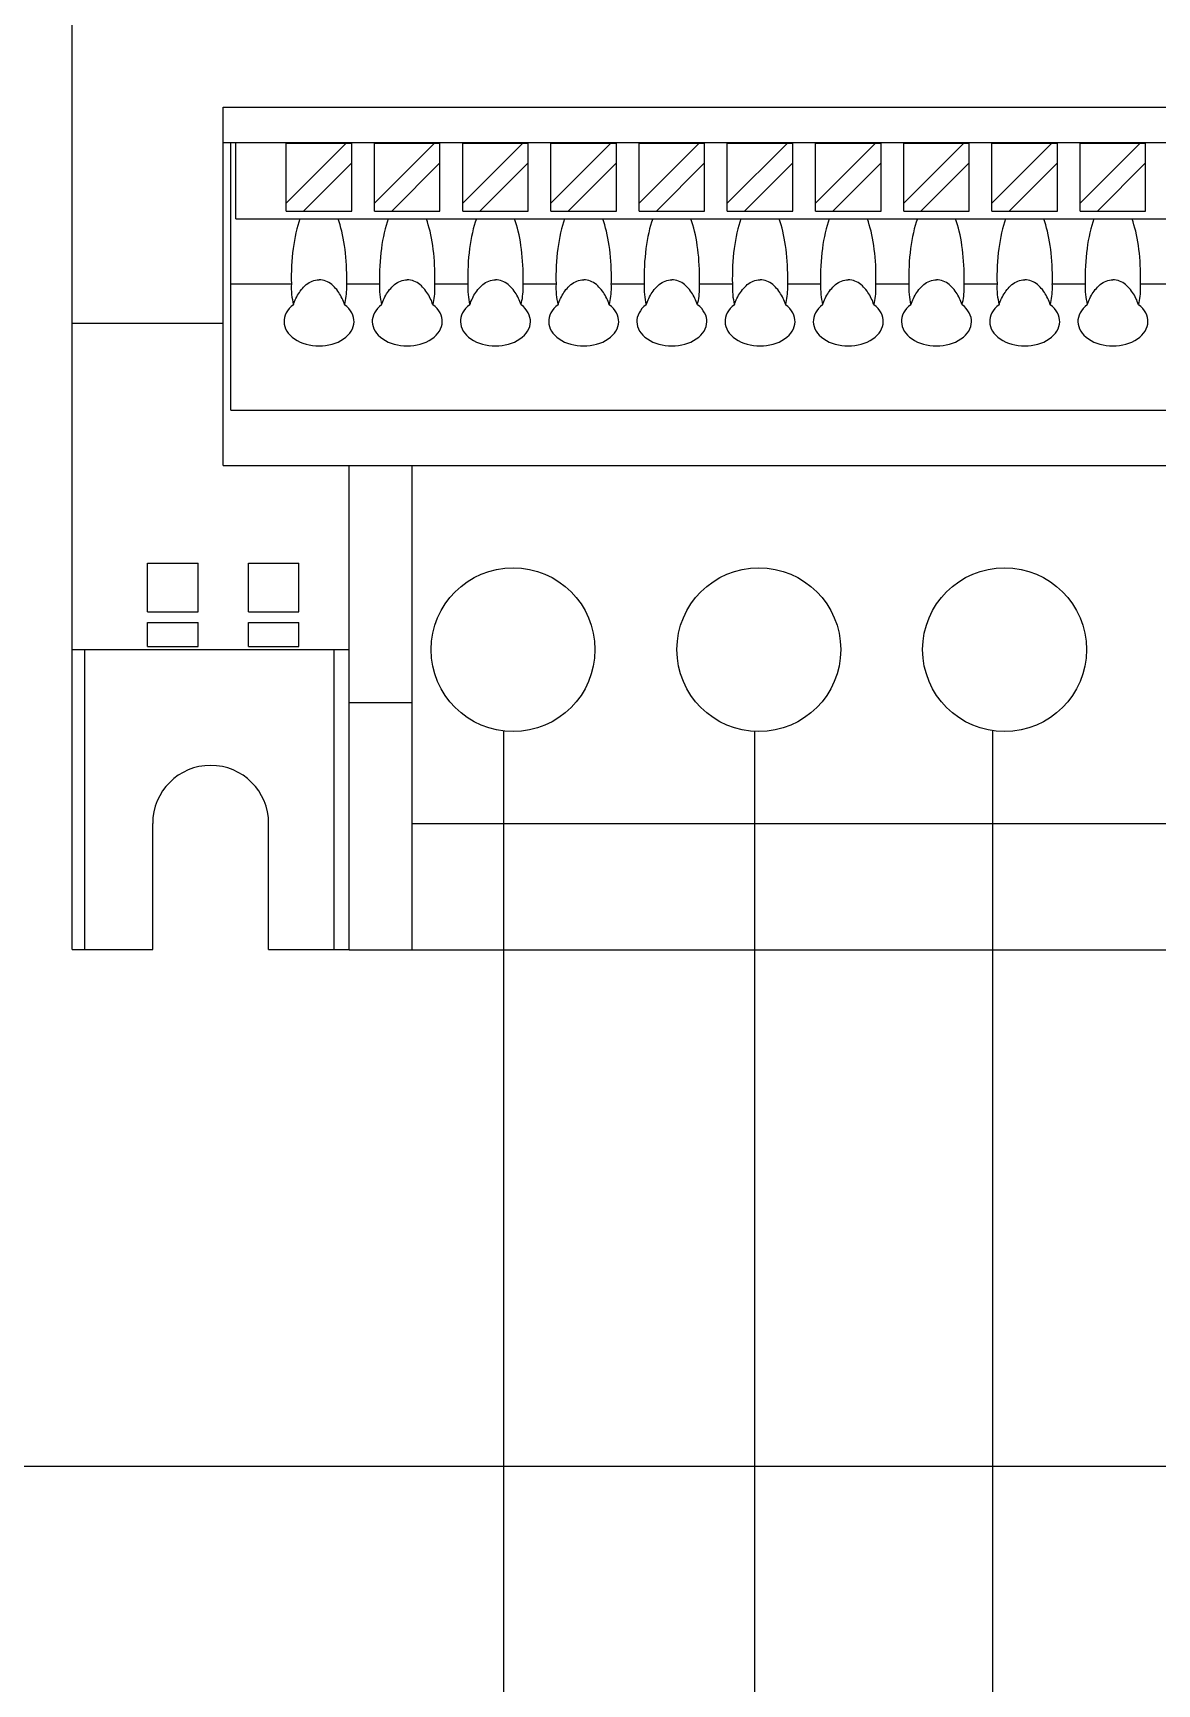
# Model space of a CAD drawing. Header units: millimetres. Extents: x 1989 to 2317, y -310 to -97.
# Drawn here: x 2197.64 to 2222.36, y -236.07 to -199.79 of the extents above; entities that cross this region are included whole.
import ezdxf

# ---------------------------------------------------------------- set-up
doc = ezdxf.new("R2010")
doc.units = ezdxf.units.MM
doc.header["$LTSCALE"] = 0.2
doc.linetypes.add('phl_thick', pattern=[0])
doc.layers.add('projection', color=7, linetype='Continuous')

msp = doc.modelspace()

# ---------------------------------------------------------------- linework, layer by layer
for p, q in [((2207.986, -215.114), (2207.986, -259.612)), ((2213.509, -215.134), (2213.509, -259.575)), ((2218.741, -215.105), (2218.741, -259.56)), ((2149.848, -231.282), (2284.931, -231.282))]:
    msp.add_line(p, q)
at = {"layer": 'projection', "color": 7, "linetype": 'phl_thick'}
for p, q in [((2198.497, -219.927), (2198.497, -143.392)), ((2201.823, -201.415), (2235.355, -201.415)), ((2201.823, -209.29), (2201.823, -201.415)), ((2201.823, -202.191), (2235.355, -202.191)), ((2201.989, -208.072), (2201.989, -202.191)), ((2202.1, -203.869), (2202.1, -202.191)), ((2203.209, -202.206), (2204.65, -202.206)), ((2203.209, -203.527), (2204.529, -202.206)), ((2203.209, -203.703), (2203.209, -202.206)), ((2204.65, -203.703), (2204.65, -202.206)), ((2205.148, -202.206), (2206.469, -202.206)), ((2205.148, -203.527), (2206.469, -202.206)), ((2205.148, -203.527), (2205.148, -202.206)), ((2206.469, -202.206), (2206.589, -202.206)), ((2206.589, -203.703), (2206.589, -202.206)), ((2207.088, -202.206), (2208.409, -202.206)), ((2207.088, -203.527), (2208.409, -202.206)), ((2207.088, -203.703), (2207.088, -202.206)), ((2208.409, -202.206), (2208.529, -202.206)), ((2208.529, -203.703), (2208.529, -202.206)), ((2209.028, -202.206), (2210.349, -202.206)), ((2209.028, -203.527), (2210.349, -202.206)), ((2209.028, -203.527), (2209.028, -202.206)), ((2210.349, -202.206), (2210.469, -202.206)), ((2210.469, -203.703), (2210.469, -202.206)), ((2210.968, -202.206), (2212.289, -202.206)), ((2210.968, -203.527), (2212.289, -202.206)), ((2210.968, -203.527), (2210.968, -202.206)), ((2212.289, -202.206), (2212.409, -202.206)), ((2212.409, -203.703), (2212.409, -202.206)), ((2212.908, -202.206), (2214.229, -202.206)), ((2212.908, -203.527), (2214.229, -202.206)), ((2212.908, -203.703), (2212.908, -202.206)), ((2214.229, -202.206), (2214.349, -202.206)), ((2214.349, -203.703), (2214.349, -202.206)), ((2214.848, -202.206), (2216.169, -202.206)), ((2214.848, -203.527), (2216.169, -202.206)), ((2214.848, -203.703), (2214.848, -202.206)), ((2216.169, -202.206), (2216.289, -202.206)), ((2216.289, -203.703), (2216.289, -202.206)), ((2216.788, -202.206), (2218.108, -202.206)), ((2216.788, -203.527), (2218.108, -202.206)), ((2216.788, -203.703), (2216.788, -202.206)), ((2218.108, -202.206), (2218.229, -202.206)), ((2218.229, -203.703), (2218.229, -202.206)), ((2218.727, -202.206), (2220.048, -202.206)), ((2218.727, -203.527), (2220.048, -202.206)), ((2218.727, -203.703), (2218.727, -202.206)), ((2220.048, -202.206), (2220.168, -202.206)), ((2220.168, -203.703), (2220.168, -202.206)), ((2220.667, -202.206), (2221.988, -202.206)), ((2220.667, -203.527), (2221.988, -202.206)), ((2220.667, -203.703), (2220.667, -202.206)), ((2221.988, -202.206), (2222.108, -202.206)), ((2222.108, -203.703), (2222.108, -202.206)), ((2203.587, -203.703), (2204.65, -202.64)), ((2205.527, -203.703), (2206.589, -202.64)), ((2207.467, -203.703), (2208.529, -202.64)), ((2209.407, -203.703), (2210.469, -202.64)), ((2211.347, -203.703), (2212.409, -202.64)), ((2213.286, -203.703), (2214.349, -202.64)), ((2215.226, -203.703), (2216.289, -202.64)), ((2217.166, -203.703), (2218.229, -202.64)), ((2219.106, -203.703), (2220.168, -202.64)), ((2221.046, -203.703), (2222.108, -202.64)), ((2205.148, -203.703), (2205.148, -203.527)), ((2209.028, -203.703), (2209.028, -203.527)), ((2210.968, -203.703), (2210.968, -203.527)), ((2202.1, -203.869), (2203.509, -203.869)), ((2203.209, -203.703), (2204.65, -203.703)), ((2203.509, -203.869), (2203.929, -203.869)), ((2203.929, -203.869), (2204.349, -203.869)), ((2204.349, -203.869), (2205.449, -203.869)), ((2205.148, -203.703), (2205.527, -203.703)), ((2205.449, -203.869), (2205.869, -203.869)), ((2205.527, -203.703), (2206.589, -203.703)), ((2205.869, -203.869), (2206.289, -203.869)), ((2206.289, -203.869), (2207.389, -203.869)), ((2207.088, -203.703), (2207.467, -203.703)), ((2207.389, -203.869), (2207.809, -203.869)), ((2207.467, -203.703), (2208.529, -203.703)), ((2207.809, -203.869), (2208.229, -203.869)), ((2208.229, -203.869), (2209.328, -203.869)), ((2209.028, -203.703), (2209.407, -203.703)), ((2209.328, -203.869), (2209.749, -203.869)), ((2209.407, -203.703), (2210.469, -203.703)), ((2209.749, -203.869), (2210.169, -203.869)), ((2210.169, -203.869), (2211.268, -203.869)), ((2210.968, -203.703), (2211.347, -203.703)), ((2211.268, -203.869), (2211.688, -203.869)), ((2211.347, -203.703), (2212.409, -203.703)), ((2211.688, -203.869), (2212.109, -203.869)), ((2212.109, -203.869), (2213.208, -203.869)), ((2212.908, -203.703), (2213.286, -203.703)), ((2213.208, -203.869), (2213.628, -203.869)), ((2213.286, -203.703), (2214.349, -203.703)), ((2213.628, -203.869), (2214.048, -203.869)), ((2214.048, -203.869), (2215.148, -203.869)), ((2214.848, -203.703), (2215.226, -203.703)), ((2215.148, -203.869), (2215.568, -203.869)), ((2215.226, -203.703), (2216.289, -203.703)), ((2215.568, -203.869), (2215.988, -203.869)), ((2215.988, -203.869), (2217.088, -203.869)), ((2216.788, -203.703), (2217.166, -203.703)), ((2217.088, -203.869), (2217.508, -203.869)), ((2217.166, -203.703), (2218.229, -203.703)), ((2217.508, -203.869), (2217.928, -203.869)), ((2217.928, -203.869), (2219.028, -203.869)), ((2218.727, -203.703), (2219.106, -203.703)), ((2219.028, -203.869), (2219.448, -203.869)), ((2219.106, -203.703), (2220.168, -203.703)), ((2219.448, -203.869), (2219.868, -203.869)), ((2219.868, -203.869), (2220.968, -203.869)), ((2220.667, -203.703), (2221.046, -203.703)), ((2220.968, -203.869), (2221.388, -203.869)), ((2221.046, -203.703), (2222.108, -203.703)), ((2221.388, -203.869), (2221.808, -203.869)), ((2221.808, -203.869), (2222.907, -203.869)), ((2201.989, -205.301), (2203.321, -205.301)), ((2203.591, -205.369), (2203.619, -205.341)), ((2203.619, -205.341), (2203.649, -205.316)), ((2203.649, -205.316), (2203.68, -205.292)), ((2203.68, -205.292), (2203.712, -205.271)), ((2203.712, -205.271), (2203.746, -205.253)), ((2203.746, -205.253), (2203.781, -205.237)), ((2203.781, -205.237), (2203.817, -205.225)), ((2203.817, -205.225), (2203.854, -205.216)), ((2203.854, -205.216), (2203.891, -205.21)), ((2203.891, -205.21), (2203.929, -205.208)), ((2203.967, -205.21), (2203.929, -205.208)), ((2204.005, -205.216), (2203.967, -205.21)), ((2204.041, -205.225), (2204.005, -205.216)), ((2204.077, -205.237), (2204.041, -205.225)), ((2204.112, -205.253), (2204.077, -205.237)), ((2204.146, -205.271), (2204.112, -205.253)), ((2204.178, -205.292), (2204.146, -205.271)), ((2204.209, -205.316), (2204.178, -205.292)), ((2204.239, -205.341), (2204.209, -205.316)), ((2204.267, -205.369), (2204.239, -205.341)), ((2204.537, -205.301), (2205.261, -205.301)), ((2205.531, -205.369), (2205.559, -205.341)), ((2205.559, -205.341), (2205.589, -205.316)), ((2205.589, -205.316), (2205.62, -205.292)), ((2205.62, -205.292), (2205.652, -205.271)), ((2205.652, -205.271), (2205.686, -205.253)), ((2205.686, -205.253), (2205.721, -205.237)), ((2205.721, -205.237), (2205.757, -205.225)), ((2205.757, -205.225), (2205.793, -205.216)), ((2205.793, -205.216), (2205.831, -205.21)), ((2205.831, -205.21), (2205.869, -205.208)), ((2205.907, -205.21), (2205.869, -205.208)), ((2205.944, -205.216), (2205.907, -205.21)), ((2205.981, -205.225), (2205.944, -205.216)), ((2206.017, -205.237), (2205.981, -205.225)), ((2206.052, -205.253), (2206.017, -205.237)), ((2206.086, -205.271), (2206.052, -205.253)), ((2206.118, -205.292), (2206.086, -205.271)), ((2206.149, -205.316), (2206.118, -205.292)), ((2206.179, -205.341), (2206.149, -205.316)), ((2206.207, -205.369), (2206.179, -205.341)), ((2206.477, -205.301), (2207.201, -205.301)), ((2207.471, -205.369), (2207.499, -205.341)), ((2207.499, -205.341), (2207.529, -205.316)), ((2207.529, -205.316), (2207.56, -205.292)), ((2207.56, -205.292), (2207.592, -205.271)), ((2207.592, -205.271), (2207.626, -205.253)), ((2207.626, -205.253), (2207.661, -205.237)), ((2207.661, -205.237), (2207.697, -205.225)), ((2207.697, -205.225), (2207.733, -205.216)), ((2207.733, -205.216), (2207.771, -205.21)), ((2207.771, -205.21), (2207.809, -205.208)), ((2207.847, -205.21), (2207.809, -205.208)), ((2207.884, -205.216), (2207.847, -205.21)), ((2207.921, -205.225), (2207.884, -205.216)), ((2207.957, -205.237), (2207.921, -205.225)), ((2207.992, -205.253), (2207.957, -205.237)), ((2208.025, -205.271), (2207.992, -205.253)), ((2208.058, -205.292), (2208.025, -205.271)), ((2208.089, -205.316), (2208.058, -205.292)), ((2208.118, -205.341), (2208.089, -205.316)), ((2208.146, -205.369), (2208.118, -205.341)), ((2208.417, -205.301), (2209.141, -205.301)), ((2209.411, -205.369), (2209.439, -205.341)), ((2209.439, -205.341), (2209.469, -205.316)), ((2209.469, -205.316), (2209.5, -205.292)), ((2209.5, -205.292), (2209.532, -205.271)), ((2209.532, -205.271), (2209.566, -205.253)), ((2209.566, -205.253), (2209.601, -205.237)), ((2209.601, -205.237), (2209.636, -205.225)), ((2209.636, -205.225), (2209.673, -205.216)), ((2209.673, -205.216), (2209.711, -205.21)), ((2209.711, -205.21), (2209.749, -205.208)), ((2209.787, -205.21), (2209.749, -205.208)), ((2209.824, -205.216), (2209.787, -205.21)), ((2209.861, -205.225), (2209.824, -205.216)), ((2209.897, -205.237), (2209.861, -205.225)), ((2209.932, -205.253), (2209.897, -205.237)), ((2209.965, -205.271), (2209.932, -205.253)), ((2209.998, -205.292), (2209.965, -205.271)), ((2210.029, -205.316), (2209.998, -205.292)), ((2210.058, -205.341), (2210.029, -205.316)), ((2210.086, -205.369), (2210.058, -205.341)), ((2210.356, -205.301), (2211.081, -205.301)), ((2211.351, -205.369), (2211.379, -205.341)), ((2211.379, -205.341), (2211.408, -205.316)), ((2211.408, -205.316), (2211.439, -205.292)), ((2211.439, -205.292), (2211.472, -205.271)), ((2211.472, -205.271), (2211.506, -205.253)), ((2211.506, -205.253), (2211.54, -205.237)), ((2211.54, -205.237), (2211.576, -205.225)), ((2211.576, -205.225), (2211.613, -205.216)), ((2211.613, -205.216), (2211.651, -205.21)), ((2211.651, -205.21), (2211.688, -205.208)), ((2211.726, -205.21), (2211.688, -205.208)), ((2211.764, -205.216), (2211.726, -205.21)), ((2211.801, -205.225), (2211.764, -205.216)), ((2211.837, -205.237), (2211.801, -205.225)), ((2211.871, -205.253), (2211.837, -205.237)), ((2211.905, -205.271), (2211.871, -205.253)), ((2211.938, -205.292), (2211.905, -205.271)), ((2211.969, -205.316), (2211.938, -205.292)), ((2211.998, -205.341), (2211.969, -205.316)), ((2212.026, -205.369), (2211.998, -205.341)), ((2212.296, -205.301), (2213.021, -205.301)), ((2213.291, -205.369), (2213.319, -205.341)), ((2213.319, -205.341), (2213.348, -205.316)), ((2213.348, -205.316), (2213.379, -205.292)), ((2213.379, -205.292), (2213.412, -205.271)), ((2213.412, -205.271), (2213.445, -205.253)), ((2213.445, -205.253), (2213.48, -205.237)), ((2213.48, -205.237), (2213.516, -205.225)), ((2213.516, -205.225), (2213.553, -205.216)), ((2213.553, -205.216), (2213.59, -205.21)), ((2213.59, -205.21), (2213.628, -205.208)), ((2213.666, -205.21), (2213.628, -205.208)), ((2213.704, -205.216), (2213.666, -205.21)), ((2213.741, -205.225), (2213.704, -205.216)), ((2213.776, -205.237), (2213.741, -205.225)), ((2213.811, -205.253), (2213.776, -205.237)), ((2213.845, -205.271), (2213.811, -205.253)), ((2213.877, -205.292), (2213.845, -205.271)), ((2213.908, -205.316), (2213.877, -205.292)), ((2213.938, -205.341), (2213.908, -205.316)), ((2213.966, -205.369), (2213.938, -205.341)), ((2214.236, -205.301), (2214.96, -205.301)), ((2215.231, -205.369), (2215.259, -205.341)), ((2215.259, -205.341), (2215.288, -205.316)), ((2215.288, -205.316), (2215.319, -205.292)), ((2215.319, -205.292), (2215.352, -205.271)), ((2215.352, -205.271), (2215.385, -205.253)), ((2215.385, -205.253), (2215.42, -205.237)), ((2215.42, -205.237), (2215.456, -205.225)), ((2215.456, -205.225), (2215.493, -205.216)), ((2215.493, -205.216), (2215.53, -205.21)), ((2215.53, -205.21), (2215.568, -205.208)), ((2215.606, -205.21), (2215.568, -205.208)), ((2215.644, -205.216), (2215.606, -205.21)), ((2215.68, -205.225), (2215.644, -205.216)), ((2215.716, -205.237), (2215.68, -205.225)), ((2215.751, -205.253), (2215.716, -205.237)), ((2215.785, -205.271), (2215.751, -205.253)), ((2215.817, -205.292), (2215.785, -205.271)), ((2215.848, -205.316), (2215.817, -205.292)), ((2215.878, -205.341), (2215.848, -205.316)), ((2215.906, -205.369), (2215.878, -205.341)), ((2216.176, -205.301), (2216.9, -205.301)), ((2217.17, -205.369), (2217.198, -205.341)), ((2217.198, -205.341), (2217.228, -205.316)), ((2217.228, -205.316), (2217.259, -205.292)), ((2217.259, -205.292), (2217.291, -205.271)), ((2217.291, -205.271), (2217.325, -205.253)), ((2217.325, -205.253), (2217.36, -205.237)), ((2217.36, -205.237), (2217.396, -205.225)), ((2217.396, -205.225), (2217.433, -205.216)), ((2217.433, -205.216), (2217.47, -205.21)), ((2217.47, -205.21), (2217.508, -205.208)), ((2217.546, -205.21), (2217.508, -205.208)), ((2217.584, -205.216), (2217.546, -205.21)), ((2217.62, -205.225), (2217.584, -205.216)), ((2217.656, -205.237), (2217.62, -205.225)), ((2217.691, -205.253), (2217.656, -205.237)), ((2217.725, -205.271), (2217.691, -205.253)), ((2217.757, -205.292), (2217.725, -205.271)), ((2217.788, -205.316), (2217.757, -205.292)), ((2217.818, -205.341), (2217.788, -205.316)), ((2217.846, -205.369), (2217.818, -205.341)), ((2218.116, -205.301), (2218.84, -205.301)), ((2219.11, -205.369), (2219.138, -205.341)), ((2219.138, -205.341), (2219.168, -205.316)), ((2219.168, -205.316), (2219.199, -205.292)), ((2219.199, -205.292), (2219.231, -205.271)), ((2219.231, -205.271), (2219.265, -205.253)), ((2219.265, -205.253), (2219.3, -205.237)), ((2219.3, -205.237), (2219.336, -205.225)), ((2219.336, -205.225), (2219.372, -205.216)), ((2219.372, -205.216), (2219.41, -205.21)), ((2219.41, -205.21), (2219.448, -205.208)), ((2219.486, -205.21), (2219.448, -205.208)), ((2219.523, -205.216), (2219.486, -205.21)), ((2219.56, -205.225), (2219.523, -205.216)), ((2219.596, -205.237), (2219.56, -205.225)), ((2219.631, -205.253), (2219.596, -205.237)), ((2219.665, -205.271), (2219.631, -205.253)), ((2219.697, -205.292), (2219.665, -205.271)), ((2219.728, -205.316), (2219.697, -205.292)), ((2219.758, -205.341), (2219.728, -205.316)), ((2219.786, -205.369), (2219.758, -205.341)), ((2220.056, -205.301), (2220.78, -205.301)), ((2221.05, -205.369), (2221.078, -205.341)), ((2221.078, -205.341), (2221.108, -205.316)), ((2221.108, -205.316), (2221.139, -205.292)), ((2221.139, -205.292), (2221.171, -205.271)), ((2221.171, -205.271), (2221.205, -205.253)), ((2221.205, -205.253), (2221.24, -205.237)), ((2221.24, -205.237), (2221.276, -205.225)), ((2221.276, -205.225), (2221.312, -205.216)), ((2221.312, -205.216), (2221.35, -205.21)), ((2221.35, -205.21), (2221.388, -205.208)), ((2221.426, -205.21), (2221.388, -205.208)), ((2221.463, -205.216), (2221.426, -205.21)), ((2221.5, -205.225), (2221.463, -205.216)), ((2221.536, -205.237), (2221.5, -205.225)), ((2221.571, -205.253), (2221.536, -205.237)), ((2221.604, -205.271), (2221.571, -205.253)), ((2221.637, -205.292), (2221.604, -205.271)), ((2221.668, -205.316), (2221.637, -205.292)), ((2221.697, -205.341), (2221.668, -205.316)), ((2221.725, -205.369), (2221.697, -205.341)), ((2221.996, -205.301), (2222.72, -205.301)), ((2203.366, -205.756), (2203.378, -205.721)), ((2203.378, -205.721), (2203.391, -205.686)), ((2203.391, -205.686), (2203.406, -205.652)), ((2203.406, -205.652), (2203.422, -205.617)), ((2203.422, -205.617), (2203.439, -205.583)), ((2203.439, -205.583), (2203.457, -205.55)), ((2203.457, -205.55), (2203.476, -205.518)), ((2203.476, -205.518), (2203.496, -205.487)), ((2203.496, -205.487), (2203.517, -205.457)), ((2203.517, -205.457), (2203.54, -205.426)), ((2203.54, -205.426), (2203.565, -205.397)), ((2203.565, -205.397), (2203.591, -205.369)), ((2204.293, -205.397), (2204.267, -205.369)), ((2204.318, -205.426), (2204.293, -205.397)), ((2204.341, -205.457), (2204.318, -205.426)), ((2204.362, -205.487), (2204.341, -205.457)), ((2204.382, -205.518), (2204.362, -205.487)), ((2204.401, -205.55), (2204.382, -205.518)), ((2204.419, -205.583), (2204.401, -205.55)), ((2204.436, -205.617), (2204.419, -205.583)), ((2204.452, -205.652), (2204.436, -205.617)), ((2204.467, -205.686), (2204.452, -205.652)), ((2204.48, -205.721), (2204.467, -205.686)), ((2204.493, -205.756), (2204.48, -205.721)), ((2205.305, -205.756), (2205.318, -205.721)), ((2205.318, -205.721), (2205.331, -205.686)), ((2205.331, -205.686), (2205.346, -205.652)), ((2205.346, -205.652), (2205.362, -205.617)), ((2205.362, -205.617), (2205.379, -205.583)), ((2205.379, -205.583), (2205.397, -205.55)), ((2205.397, -205.55), (2205.416, -205.518)), ((2205.416, -205.518), (2205.436, -205.487)), ((2205.436, -205.487), (2205.457, -205.457)), ((2205.457, -205.457), (2205.48, -205.426)), ((2205.48, -205.426), (2205.505, -205.397)), ((2205.505, -205.397), (2205.531, -205.369)), ((2206.233, -205.397), (2206.207, -205.369)), ((2206.258, -205.426), (2206.233, -205.397)), ((2206.281, -205.457), (2206.258, -205.426)), ((2206.302, -205.487), (2206.281, -205.457)), ((2206.322, -205.518), (2206.302, -205.487)), ((2206.341, -205.55), (2206.322, -205.518)), ((2206.359, -205.583), (2206.341, -205.55)), ((2206.376, -205.617), (2206.359, -205.583)), ((2206.392, -205.652), (2206.376, -205.617)), ((2206.407, -205.686), (2206.392, -205.652)), ((2206.42, -205.721), (2206.407, -205.686)), ((2206.432, -205.756), (2206.42, -205.721)), ((2207.245, -205.756), (2207.258, -205.721)), ((2207.258, -205.721), (2207.271, -205.686)), ((2207.271, -205.686), (2207.286, -205.652)), ((2207.286, -205.652), (2207.302, -205.617)), ((2207.302, -205.617), (2207.319, -205.583)), ((2207.319, -205.583), (2207.337, -205.55)), ((2207.337, -205.55), (2207.356, -205.518)), ((2207.356, -205.518), (2207.376, -205.487)), ((2207.376, -205.487), (2207.397, -205.457)), ((2207.397, -205.457), (2207.42, -205.426)), ((2207.42, -205.426), (2207.445, -205.397)), ((2207.445, -205.397), (2207.471, -205.369)), ((2208.173, -205.397), (2208.146, -205.369)), ((2208.197, -205.426), (2208.173, -205.397)), ((2208.22, -205.457), (2208.197, -205.426)), ((2208.242, -205.487), (2208.22, -205.457)), ((2208.262, -205.518), (2208.242, -205.487)), ((2208.281, -205.55), (2208.262, -205.518)), ((2208.299, -205.583), (2208.281, -205.55)), ((2208.316, -205.617), (2208.299, -205.583)), ((2208.332, -205.652), (2208.316, -205.617)), ((2208.346, -205.686), (2208.332, -205.652)), ((2208.36, -205.721), (2208.346, -205.686)), ((2208.372, -205.756), (2208.36, -205.721)), ((2209.185, -205.756), (2209.197, -205.721)), ((2209.197, -205.721), (2209.211, -205.686)), ((2209.211, -205.686), (2209.226, -205.652)), ((2209.226, -205.652), (2209.242, -205.617)), ((2209.242, -205.617), (2209.259, -205.583)), ((2209.259, -205.583), (2209.277, -205.55)), ((2209.277, -205.55), (2209.296, -205.518)), ((2209.296, -205.518), (2209.316, -205.487)), ((2209.316, -205.487), (2209.337, -205.457)), ((2209.337, -205.457), (2209.36, -205.426)), ((2209.36, -205.426), (2209.385, -205.397)), ((2209.385, -205.397), (2209.411, -205.369)), ((2210.113, -205.397), (2210.086, -205.369)), ((2210.137, -205.426), (2210.113, -205.397)), ((2210.16, -205.457), (2210.137, -205.426)), ((2210.182, -205.487), (2210.16, -205.457)), ((2210.202, -205.518), (2210.182, -205.487)), ((2210.221, -205.55), (2210.202, -205.518)), ((2210.239, -205.583), (2210.221, -205.55)), ((2210.256, -205.617), (2210.239, -205.583)), ((2210.272, -205.652), (2210.256, -205.617)), ((2210.286, -205.686), (2210.272, -205.652)), ((2210.3, -205.721), (2210.286, -205.686)), ((2210.312, -205.756), (2210.3, -205.721)), ((2211.125, -205.756), (2211.137, -205.721)), ((2211.137, -205.721), (2211.151, -205.686)), ((2211.151, -205.686), (2211.166, -205.652)), ((2211.166, -205.652), (2211.181, -205.617)), ((2211.181, -205.617), (2211.198, -205.583)), ((2211.198, -205.583), (2211.216, -205.55)), ((2211.216, -205.55), (2211.236, -205.518)), ((2211.236, -205.518), (2211.256, -205.487)), ((2211.256, -205.487), (2211.277, -205.457)), ((2211.277, -205.457), (2211.3, -205.426)), ((2211.3, -205.426), (2211.324, -205.397)), ((2211.324, -205.397), (2211.351, -205.369)), ((2212.053, -205.397), (2212.026, -205.369)), ((2212.077, -205.426), (2212.053, -205.397)), ((2212.1, -205.457), (2212.077, -205.426)), ((2212.121, -205.487), (2212.1, -205.457)), ((2212.141, -205.518), (2212.121, -205.487)), ((2212.16, -205.55), (2212.141, -205.518)), ((2212.179, -205.583), (2212.16, -205.55)), ((2212.196, -205.617), (2212.179, -205.583)), ((2212.211, -205.652), (2212.196, -205.617)), ((2212.226, -205.686), (2212.211, -205.652)), ((2212.24, -205.721), (2212.226, -205.686)), ((2212.252, -205.756), (2212.24, -205.721)), ((2213.065, -205.756), (2213.077, -205.721)), ((2213.077, -205.721), (2213.091, -205.686)), ((2213.091, -205.686), (2213.105, -205.652)), ((2213.105, -205.652), (2213.121, -205.617)), ((2213.121, -205.617), (2213.138, -205.583)), ((2213.138, -205.583), (2213.156, -205.55)), ((2213.156, -205.55), (2213.175, -205.518)), ((2213.175, -205.518), (2213.195, -205.487)), ((2213.195, -205.487), (2213.217, -205.457)), ((2213.217, -205.457), (2213.24, -205.426)), ((2213.24, -205.426), (2213.264, -205.397)), ((2213.264, -205.397), (2213.291, -205.369)), ((2213.992, -205.397), (2213.966, -205.369)), ((2214.017, -205.426), (2213.992, -205.397)), ((2214.04, -205.457), (2214.017, -205.426)), ((2214.061, -205.487), (2214.04, -205.457)), ((2214.081, -205.518), (2214.061, -205.487)), ((2214.1, -205.55), (2214.081, -205.518)), ((2214.118, -205.583), (2214.1, -205.55)), ((2214.135, -205.617), (2214.118, -205.583)), ((2214.151, -205.652), (2214.135, -205.617)), ((2214.166, -205.686), (2214.151, -205.652)), ((2214.18, -205.721), (2214.166, -205.686)), ((2214.192, -205.756), (2214.18, -205.721)), ((2215.005, -205.756), (2215.017, -205.721)), ((2215.017, -205.721), (2215.031, -205.686)), ((2215.031, -205.686), (2215.045, -205.652)), ((2215.045, -205.652), (2215.061, -205.617)), ((2215.061, -205.617), (2215.078, -205.583)), ((2215.078, -205.583), (2215.096, -205.55)), ((2215.096, -205.55), (2215.115, -205.518)), ((2215.115, -205.518), (2215.135, -205.487)), ((2215.135, -205.487), (2215.156, -205.457)), ((2215.156, -205.457), (2215.179, -205.426)), ((2215.179, -205.426), (2215.204, -205.397)), ((2215.204, -205.397), (2215.231, -205.369)), ((2215.932, -205.397), (2215.906, -205.369)), ((2215.957, -205.426), (2215.932, -205.397)), ((2215.98, -205.457), (2215.957, -205.426)), ((2216.001, -205.487), (2215.98, -205.457)), ((2216.021, -205.518), (2216.001, -205.487)), ((2216.04, -205.55), (2216.021, -205.518)), ((2216.058, -205.583), (2216.04, -205.55)), ((2216.075, -205.617), (2216.058, -205.583)), ((2216.091, -205.652), (2216.075, -205.617)), ((2216.106, -205.686), (2216.091, -205.652)), ((2216.119, -205.721), (2216.106, -205.686)), ((2216.132, -205.756), (2216.119, -205.721)), ((2216.945, -205.756), (2216.957, -205.721)), ((2216.957, -205.721), (2216.97, -205.686)), ((2216.97, -205.686), (2216.985, -205.652)), ((2216.985, -205.652), (2217.001, -205.617)), ((2217.001, -205.617), (2217.018, -205.583)), ((2217.018, -205.583), (2217.036, -205.55)), ((2217.036, -205.55), (2217.055, -205.518)), ((2217.055, -205.518), (2217.075, -205.487)), ((2217.075, -205.487), (2217.096, -205.457)), ((2217.096, -205.457), (2217.119, -205.426)), ((2217.119, -205.426), (2217.144, -205.397)), ((2217.144, -205.397), (2217.17, -205.369)), ((2217.872, -205.397), (2217.846, -205.369)), ((2217.897, -205.426), (2217.872, -205.397)), ((2217.92, -205.457), (2217.897, -205.426)), ((2217.941, -205.487), (2217.92, -205.457)), ((2217.961, -205.518), (2217.941, -205.487)), ((2217.98, -205.55), (2217.961, -205.518)), ((2217.998, -205.583), (2217.98, -205.55)), ((2218.015, -205.617), (2217.998, -205.583)), ((2218.031, -205.652), (2218.015, -205.617)), ((2218.046, -205.686), (2218.031, -205.652)), ((2218.059, -205.721), (2218.046, -205.686)), ((2218.072, -205.756), (2218.059, -205.721)), ((2218.884, -205.756), (2218.897, -205.721)), ((2218.897, -205.721), (2218.91, -205.686)), ((2218.91, -205.686), (2218.925, -205.652)), ((2218.925, -205.652), (2218.941, -205.617)), ((2218.941, -205.617), (2218.958, -205.583)), ((2218.958, -205.583), (2218.976, -205.55)), ((2218.976, -205.55), (2218.995, -205.518)), ((2218.995, -205.518), (2219.015, -205.487)), ((2219.015, -205.487), (2219.036, -205.457)), ((2219.036, -205.457), (2219.059, -205.426)), ((2219.059, -205.426), (2219.084, -205.397)), ((2219.084, -205.397), (2219.11, -205.369)), ((2219.812, -205.397), (2219.786, -205.369)), ((2219.837, -205.426), (2219.812, -205.397)), ((2219.86, -205.457), (2219.837, -205.426)), ((2219.881, -205.487), (2219.86, -205.457)), ((2219.901, -205.518), (2219.881, -205.487)), ((2219.92, -205.55), (2219.901, -205.518)), ((2219.938, -205.583), (2219.92, -205.55)), ((2219.955, -205.617), (2219.938, -205.583)), ((2219.971, -205.652), (2219.955, -205.617)), ((2219.986, -205.686), (2219.971, -205.652)), ((2219.999, -205.721), (2219.986, -205.686)), ((2220.011, -205.756), (2219.999, -205.721)), ((2220.824, -205.756), (2220.837, -205.721)), ((2220.837, -205.721), (2220.85, -205.686)), ((2220.85, -205.686), (2220.865, -205.652)), ((2220.865, -205.652), (2220.881, -205.617)), ((2220.881, -205.617), (2220.898, -205.583)), ((2220.898, -205.583), (2220.916, -205.55)), ((2220.916, -205.55), (2220.935, -205.518)), ((2220.935, -205.518), (2220.955, -205.487)), ((2220.955, -205.487), (2220.976, -205.457)), ((2220.976, -205.457), (2220.999, -205.426)), ((2220.999, -205.426), (2221.024, -205.397)), ((2221.024, -205.397), (2221.05, -205.369)), ((2221.752, -205.397), (2221.725, -205.369)), ((2221.776, -205.426), (2221.752, -205.397)), ((2221.8, -205.457), (2221.776, -205.426)), ((2221.821, -205.487), (2221.8, -205.457)), ((2221.841, -205.518), (2221.821, -205.487)), ((2221.86, -205.55), (2221.841, -205.518)), ((2221.878, -205.583), (2221.86, -205.55)), ((2221.895, -205.617), (2221.878, -205.583)), ((2221.911, -205.652), (2221.895, -205.617)), ((2221.925, -205.686), (2221.911, -205.652)), ((2221.939, -205.721), (2221.925, -205.686)), ((2221.951, -205.756), (2221.939, -205.721)), ((2198.497, -206.16), (2201.823, -206.16)), ((2201.989, -208.072), (2234.69, -208.072)), ((2201.823, -209.29), (2235.355, -209.29)), ((2204.594, -209.29), (2242.283, -209.29)), ((2204.594, -214.501), (2204.594, -209.29)), ((2205.98, -219.933), (2205.98, -209.29)), ((2200.16, -211.44), (2201.269, -211.44)), ((2200.16, -212.505), (2200.16, -211.44)), ((2201.269, -212.505), (2201.269, -211.44)), ((2202.377, -211.44), (2203.486, -211.44)), ((2202.377, -212.505), (2202.377, -211.44)), ((2203.486, -212.505), (2203.486, -211.44)), ((2200.16, -212.505), (2201.269, -212.505)), ((2202.377, -212.505), (2203.486, -212.505)), ((2200.16, -212.743), (2201.269, -212.743)), ((2200.16, -213.271), (2200.16, -212.743)), ((2201.269, -213.271), (2201.269, -212.743)), ((2202.377, -212.743), (2203.486, -212.743)), ((2202.377, -213.271), (2202.377, -212.743)), ((2203.486, -213.271), (2203.486, -212.743)), ((2198.497, -213.337), (2204.594, -213.337)), ((2198.775, -219.927), (2198.775, -213.337)), ((2200.16, -213.271), (2201.269, -213.271)), ((2202.377, -213.271), (2203.486, -213.271)), ((2204.262, -219.927), (2204.262, -213.337)), ((2204.594, -214.501), (2205.98, -214.501)), ((2204.594, -219.933), (2204.594, -214.501)), ((2200.271, -219.927), (2200.271, -217.156)), ((2202.821, -219.927), (2202.821, -217.156)), ((2205.98, -217.162), (2233.692, -217.162)), ((2198.497, -219.927), (2198.775, -219.927)), ((2198.775, -219.927), (2200.271, -219.927)), ((2202.821, -219.927), (2204.594, -219.927)), ((2204.594, -219.933), (2233.692, -219.933))]:
    msp.add_line(p, q, dxfattribs=at)
for centre in [(2208.197, -213.337), (2213.601, -213.337), (2219.005, -213.337)]:
    msp.add_circle(centre, 1.801, dxfattribs=at)
msp.add_arc((2201.546, -217.156), 1.275, 0, 180, dxfattribs=at)
for centre, major_axis, ratio, start_param, end_param in [((2203.929, -205.161), (0, 1.783), 0.34202, 0.760284, 1.649394), ((2203.929, -205.161), (0, 1.783), 0.34202, 4.712398, 5.522901), ((2205.869, -205.161), (0, 1.783), 0.34202, 0.760284, 1.649394), ((2205.869, -205.161), (0, 1.783), 0.34202, 4.712398, 5.522901), ((2207.809, -205.161), (0, 1.783), 0.34202, 0.760284, 1.649394), ((2207.809, -205.161), (0, 1.783), 0.34202, 4.712398, 5.522901), ((2209.749, -205.161), (0, 1.783), 0.34202, 0.760284, 1.649394), ((2209.749, -205.161), (0, 1.783), 0.34202, 4.712398, 5.522901), ((2211.688, -205.161), (0, 1.783), 0.34202, 0.760284, 1.649394), ((2211.688, -205.161), (0, 1.783), 0.34202, 4.712398, 5.522901), ((2213.628, -205.161), (0, 1.783), 0.34202, 0.760284, 1.649394), ((2213.628, -205.161), (0, 1.783), 0.34202, 4.712398, 5.522901), ((2215.568, -205.161), (0, 1.783), 0.34202, 0.760284, 1.649394), ((2215.568, -205.161), (0, 1.783), 0.34202, 4.712398, 5.522901), ((2217.508, -205.161), (0, 1.783), 0.34202, 0.760283, 1.649394), ((2217.508, -205.161), (0, 1.783), 0.34202, 4.712398, 5.522901), ((2219.448, -205.161), (0, 1.783), 0.34202, 0.760283, 1.649394), ((2219.448, -205.161), (0, 1.783), 0.34202, 4.712398, 5.522901), ((2221.388, -205.161), (0, 1.783), 0.34202, 0.760283, 1.649394), ((2221.388, -205.161), (0, 1.783), 0.34202, 4.712398, 5.522901), ((2203.929, -205.378), (0, 0.989), 0.616466, 1.4922, 1.96262), ((2203.929, -205.161), (0, 1.783), 0.34202, 4.633792, 4.712398), ((2203.929, -205.378), (0, 0.989), 0.616466, 4.712435, 4.790986), ((2205.869, -205.378), (0, 0.989), 0.616466, 1.4922, 1.96262), ((2205.869, -205.161), (0, 1.783), 0.34202, 4.633792, 4.712398), ((2205.869, -205.378), (0, 0.989), 0.616466, 4.712435, 4.790986), ((2207.809, -205.378), (0, 0.989), 0.616466, 1.4922, 1.96262), ((2207.809, -205.161), (0, 1.783), 0.34202, 4.633792, 4.712398), ((2207.809, -205.378), (0, 0.989), 0.616466, 4.712435, 4.790986), ((2209.749, -205.378), (0, 0.989), 0.616466, 1.4922, 1.96262), ((2209.749, -205.161), (0, 1.783), 0.34202, 4.633792, 4.712398), ((2209.749, -205.378), (0, 0.989), 0.616466, 4.712435, 4.790986), ((2211.688, -205.378), (0, 0.989), 0.616466, 1.4922, 1.96262), ((2211.688, -205.161), (0, 1.783), 0.34202, 4.633792, 4.712398), ((2211.688, -205.378), (0, 0.989), 0.616466, 4.712435, 4.790986), ((2213.628, -205.378), (0, 0.989), 0.616466, 1.4922, 1.96262), ((2213.628, -205.161), (0, 1.783), 0.34202, 4.633792, 4.712398), ((2213.628, -205.378), (0, 0.989), 0.616466, 4.712435, 4.790986), ((2215.568, -205.378), (0, 0.989), 0.616466, 1.4922, 1.96262), ((2215.568, -205.161), (0, 1.783), 0.34202, 4.633792, 4.712398), ((2215.568, -205.378), (0, 0.989), 0.616466, 4.712435, 4.790986), ((2217.508, -205.378), (0, 0.989), 0.616466, 1.4922, 1.962619), ((2217.508, -205.161), (0, 1.783), 0.34202, 4.633792, 4.712398), ((2217.508, -205.378), (0, 0.989), 0.616466, 4.712435, 4.790986), ((2219.448, -205.378), (0, 0.989), 0.616466, 1.4922, 1.962619), ((2219.448, -205.161), (0, 1.783), 0.34202, 4.633792, 4.712398), ((2219.448, -205.378), (0, 0.989), 0.616466, 4.712435, 4.790986), ((2221.388, -205.378), (0, 0.989), 0.616466, 1.4922, 1.962619), ((2221.388, -205.161), (0, 1.783), 0.34202, 4.633792, 4.712398), ((2221.388, -205.378), (0, 0.989), 0.616466, 4.712435, 4.790986), ((2203.929, -205.378), (0, 0.989), 0.616466, 4.320566, 4.712435), ((2205.869, -205.378), (0, 0.989), 0.616466, 4.320566, 4.712435), ((2207.809, -205.378), (0, 0.989), 0.616466, 4.320566, 4.712435), ((2209.749, -205.378), (0, 0.989), 0.616466, 4.320566, 4.712435), ((2211.688, -205.378), (0, 0.989), 0.616466, 4.320566, 4.712435), ((2213.628, -205.378), (0, 0.989), 0.616466, 4.320566, 4.712435), ((2215.568, -205.378), (0, 0.989), 0.616466, 4.320566, 4.712435), ((2217.508, -205.378), (0, 0.989), 0.616466, 4.320566, 4.712435), ((2219.448, -205.378), (0, 0.989), 0.616466, 4.320566, 4.712435), ((2221.388, -205.378), (0, 0.989), 0.616466, 4.320566, 4.712435), ((2203.929, -206.124), (0.77, 0), 0.700106, 2.391157, 7.033621), ((2205.869, -206.124), (0.77, 0), 0.700106, 2.391157, 7.033621), ((2207.809, -206.124), (0.77, 0), 0.700106, 2.391157, 7.033621), ((2209.749, -206.124), (0.77, 0), 0.700106, 2.391157, 7.033621), ((2211.688, -206.124), (0.77, 0), 0.700106, 2.391157, 7.033621), ((2213.628, -206.124), (0.77, 0), 0.700106, 2.391157, 7.033621), ((2215.568, -206.124), (0.77, 0), 0.700106, 2.391157, 7.033621), ((2217.508, -206.124), (0.77, 0), 0.700106, 2.391158, 7.033621), ((2219.448, -206.124), (0.77, 0), 0.700106, 2.391158, 7.033621), ((2221.388, -206.124), (0.77, 0), 0.700106, 2.391158, 7.033621)]:
    msp.add_ellipse(centre, major_axis=major_axis, ratio=ratio, start_param=start_param, end_param=end_param, dxfattribs=at)

doc.saveas('drawing.dxf')
